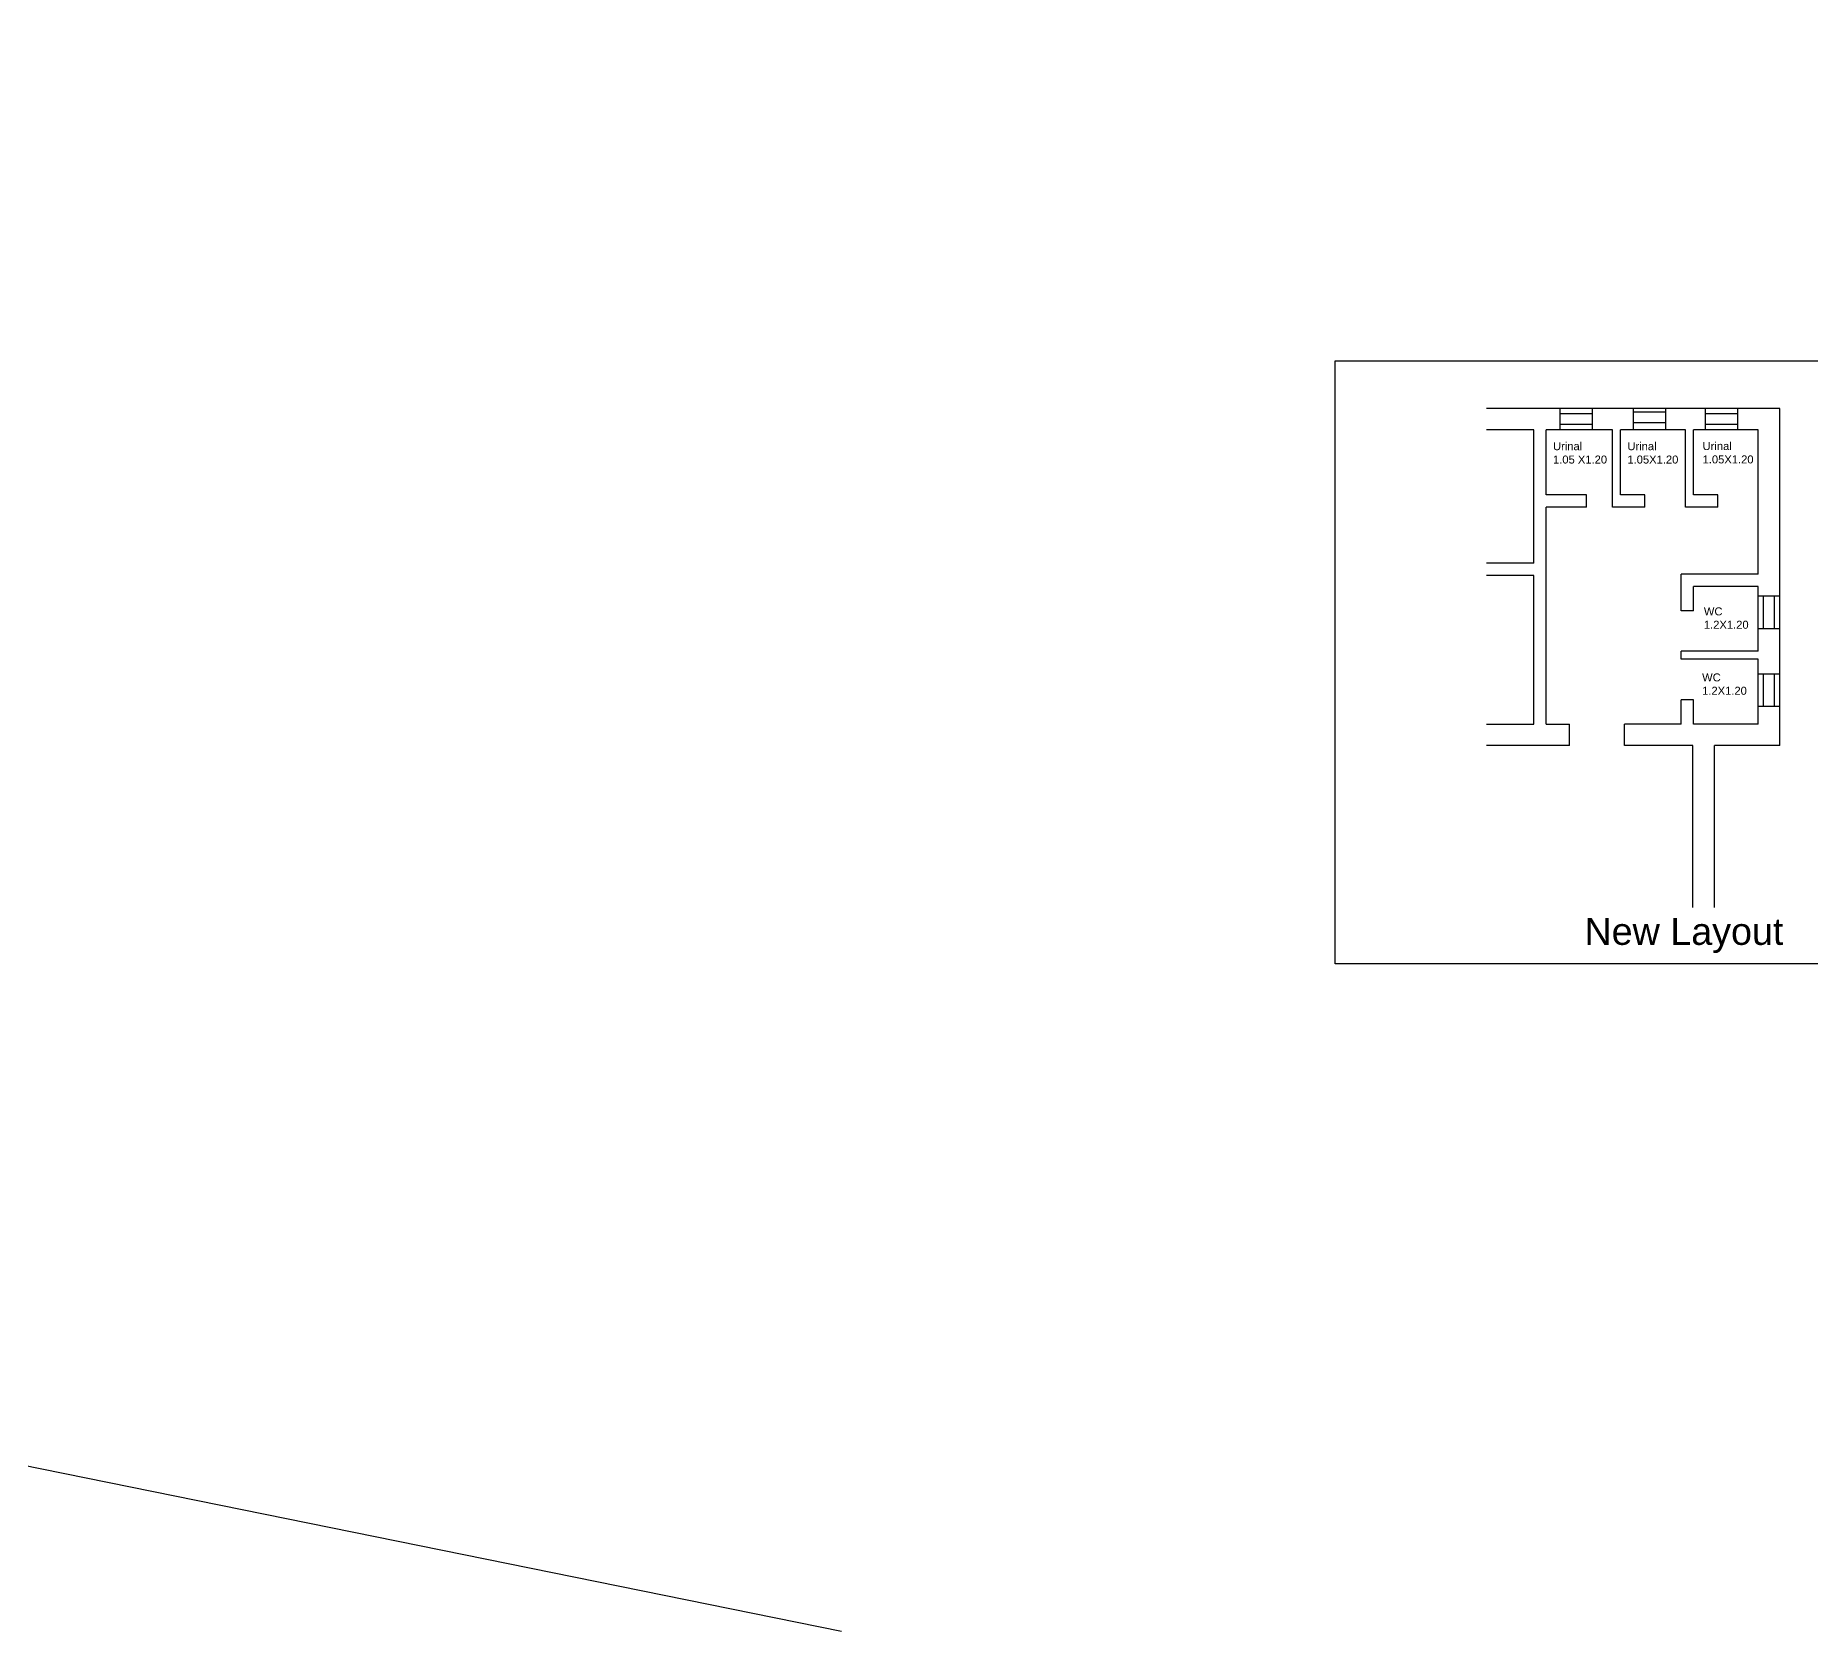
# Model space of a CAD drawing. Header units: inches. Extents: x 101 to 668, y -217 to 99.
# Drawn here: x 488.52 to 521.42, y 24.28 to 53.85 of the extents above; entities that cross this region are included whole.
import ezdxf

# ---------------------------------------------------------------- set-up
doc = ezdxf.new("R2010")
doc.units = ezdxf.units.IN
doc.header["$MEASUREMENT"] = 0
doc.styles.get("Standard").update_dxf_attribs({"font": 'arial.ttf'})

msp = doc.modelspace()

# ---------------------------------------------------------------- linework, layer by layer
for p, q in [((503.45982, 24.28057), (357.78685, 53.85256)), ((520.8528, 46.94423), (515.4139, 46.94423)), ((516.77882, 46.54423), (516.77882, 46.94423)), ((517.37882, 46.84423), (516.77882, 46.84423)), ((517.37882, 46.54423), (517.37882, 46.94423)), ((518.14165, 46.54423), (518.14165, 46.94423)), ((518.74165, 46.87583), (518.14165, 46.87583)), ((518.74165, 46.54423), (518.74165, 46.94423)), ((519.47463, 46.54423), (519.47463, 46.94423)), ((520.07463, 46.84423), (519.47463, 46.84423)), ((520.07463, 46.54423), (520.07463, 46.94423)), ((520.8528, 40.69423), (520.8528, 46.94423)), ((516.29143, 46.54423), (515.4139, 46.54423)), ((516.29143, 44.07423), (516.29143, 46.54423)), ((517.7528, 46.54423), (516.52143, 46.54423)), ((516.52143, 45.34423), (516.52143, 46.54423)), ((517.7528, 46.54423), (516.52143, 46.54423)), ((516.52143, 45.34423), (516.52143, 46.54423)), ((517.37882, 46.64423), (516.77882, 46.64423)), ((517.7528, 45.11423), (517.7528, 46.54423)), ((519.1028, 46.54423), (517.9028, 46.54423)), ((517.9028, 45.34423), (517.9028, 46.54423)), ((519.1028, 46.54423), (517.9028, 46.54423)), ((518.74165, 46.67583), (518.14165, 46.67583)), ((519.1028, 45.11423), (519.1028, 46.54423)), ((520.4528, 46.54423), (519.2528, 46.54423)), ((519.2528, 45.34423), (519.2528, 46.54423)), ((520.4528, 46.54423), (519.2528, 46.54423)), ((520.07463, 46.64423), (519.47463, 46.64423)), ((520.4528, 43.87423), (520.4528, 46.54423)), ((520.4528, 43.87423), (520.4528, 46.54423)), ((517.27143, 45.34423), (516.52143, 45.34423)), ((516.52143, 44.07423), (516.52143, 45.11423)), ((517.27143, 45.11423), (516.52143, 45.11423)), ((517.27143, 45.11423), (517.27143, 45.34423)), ((518.3528, 45.11423), (517.7528, 45.11423)), ((518.3528, 45.34423), (517.9028, 45.34423)), ((518.3528, 45.11423), (518.3528, 45.34423)), ((519.7028, 45.11423), (519.1028, 45.11423)), ((519.7028, 45.34423), (519.2528, 45.34423)), ((519.7028, 45.19423), (519.7028, 45.34423)), ((519.7028, 45.11423), (519.7028, 45.34423)), ((516.29143, 44.07423), (515.4139, 44.07423)), ((516.29143, 43.84423), (515.4139, 43.84423)), ((516.29143, 41.09423), (516.29143, 43.84423)), ((516.52143, 41.09423), (516.52143, 44.07423)), ((520.4528, 43.87423), (519.0228, 43.87423)), ((519.0228, 43.19423), (519.0228, 43.87423)), ((520.4528, 43.64423), (519.2528, 43.64423)), ((519.2528, 43.19423), (519.2528, 43.64423)), ((520.4528, 42.44423), (520.4528, 43.64423)), ((520.4528, 42.44423), (520.4528, 43.64423)), ((520.4528, 43.46779), (520.8528, 43.46779)), ((520.5528, 42.86779), (520.5528, 43.46779)), ((520.7528, 42.86779), (520.7528, 43.46779)), ((519.2528, 43.19423), (519.0228, 43.19423)), ((520.4528, 42.86779), (520.8528, 42.86779)), ((520.4528, 42.44423), (519.0228, 42.44423)), ((519.0228, 42.29423), (519.0228, 42.44423)), ((520.4528, 42.29423), (519.0228, 42.29423)), ((520.4528, 41.09423), (520.4528, 42.29423)), ((520.4528, 41.09423), (520.4528, 42.29423)), ((520.4528, 42.02799), (520.8528, 42.02799)), ((520.5528, 41.42799), (520.5528, 42.02799)), ((520.7528, 41.42799), (520.7528, 42.02799)), ((519.0228, 41.09423), (519.0228, 41.54423)), ((519.2528, 41.54423), (519.0228, 41.54423)), ((519.2528, 41.09423), (519.2528, 41.54423)), ((520.4528, 41.42799), (520.8528, 41.42799)), ((515.4139, 41.09423), (516.29143, 41.09423)), ((516.52143, 41.09423), (516.9528, 41.09423)), ((516.9528, 40.69423), (516.9528, 41.09423)), ((518.1528, 41.09423), (517.9728, 41.09423)), ((518.1528, 41.09423), (517.9728, 41.09423)), ((517.9728, 40.69423), (517.9728, 41.09423)), ((518.1528, 41.09423), (517.9728, 41.09423)), ((518.3028, 41.09423), (517.9728, 41.09423)), ((518.3228, 41.09423), (518.3028, 41.09423)), ((518.3228, 41.09423), (518.3028, 41.09423)), ((519.0228, 41.09423), (518.3028, 41.09423)), ((519.0228, 41.09423), (518.3028, 41.09423)), ((519.3028, 41.09423), (519.2528, 41.09423)), ((519.4528, 41.09423), (519.2528, 41.09423)), ((520.4528, 41.09423), (519.4528, 41.09423)), ((520.4528, 41.09423), (519.4528, 41.09423)), ((516.9528, 40.69423), (515.4139, 40.69423)), ((519.2428, 40.69423), (517.9728, 40.69423)), ((518.3228, 40.69423), (517.9728, 40.69423)), ((519.2428, 37.69423), (519.2428, 40.69423)), ((520.8528, 40.69423), (519.6428, 40.69423)), ((519.6428, 37.69423), (519.6428, 40.69423))]:
    msp.add_line(p, q)
msp.add_lwpolyline([(512.6125, 47.82299), (531.24639, 47.82299), (531.24639, 36.65134), (512.6125, 36.65134)], close=True)

# ---------------------------------------------------------------- texts
at = {"attachment_point": 1}
for s, insert, char_height, width in [('Urinal\\P1.05 X1.20', (516.64866, 46.31717), 0.14837, 2.729872), ('Urinal\\P1.05X1.20', (518.02755, 46.31717), 0.14837, 2.729872), ('Urinal\\P1.05X1.20', (519.4214, 46.31976), 0.14837, 2.729872), ('WC\\P1.2X1.20', (519.44513, 43.25641), 0.14837, 2.729872), ('WC\\P1.2X1.20', (519.4127, 42.03318), 0.14837, 2.729872), ('New Layout', (517.23149, 37.50281), 0.5, 5.6589052)]:
    msp.add_mtext(s, dxfattribs=dict(at, insert=insert, char_height=char_height, width=width))

doc.saveas('drawing.dxf')
